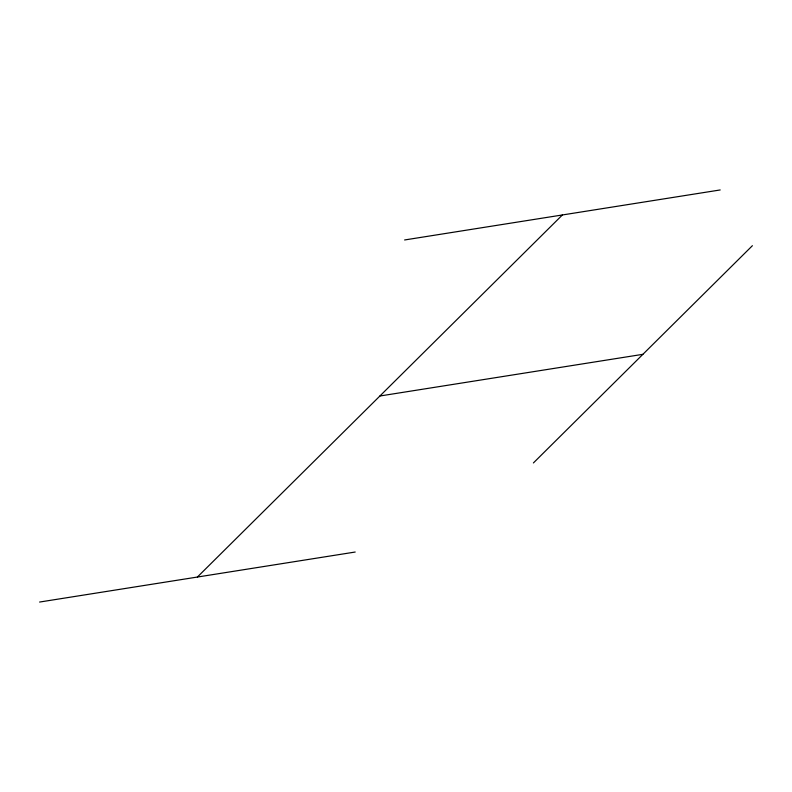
<?xml version="1.0" encoding="UTF-8"?>
<svg xmlns="http://www.w3.org/2000/svg" width="792" height="792" viewBox="0 0 792 792"><rect width="100%" height="100%" fill="white"/><g stroke="black" fill="none" stroke-linecap="round" stroke-linejoin="round"><path stroke-width="1.19" d="M197.396 577.041L562.399 214.959M533.402 462.944L752.4 245.688M404.603 239.966L720.205 189.951M379.903 396L642.896 354.321M39.6 602.049L355.202 552.034"/></g></svg>
